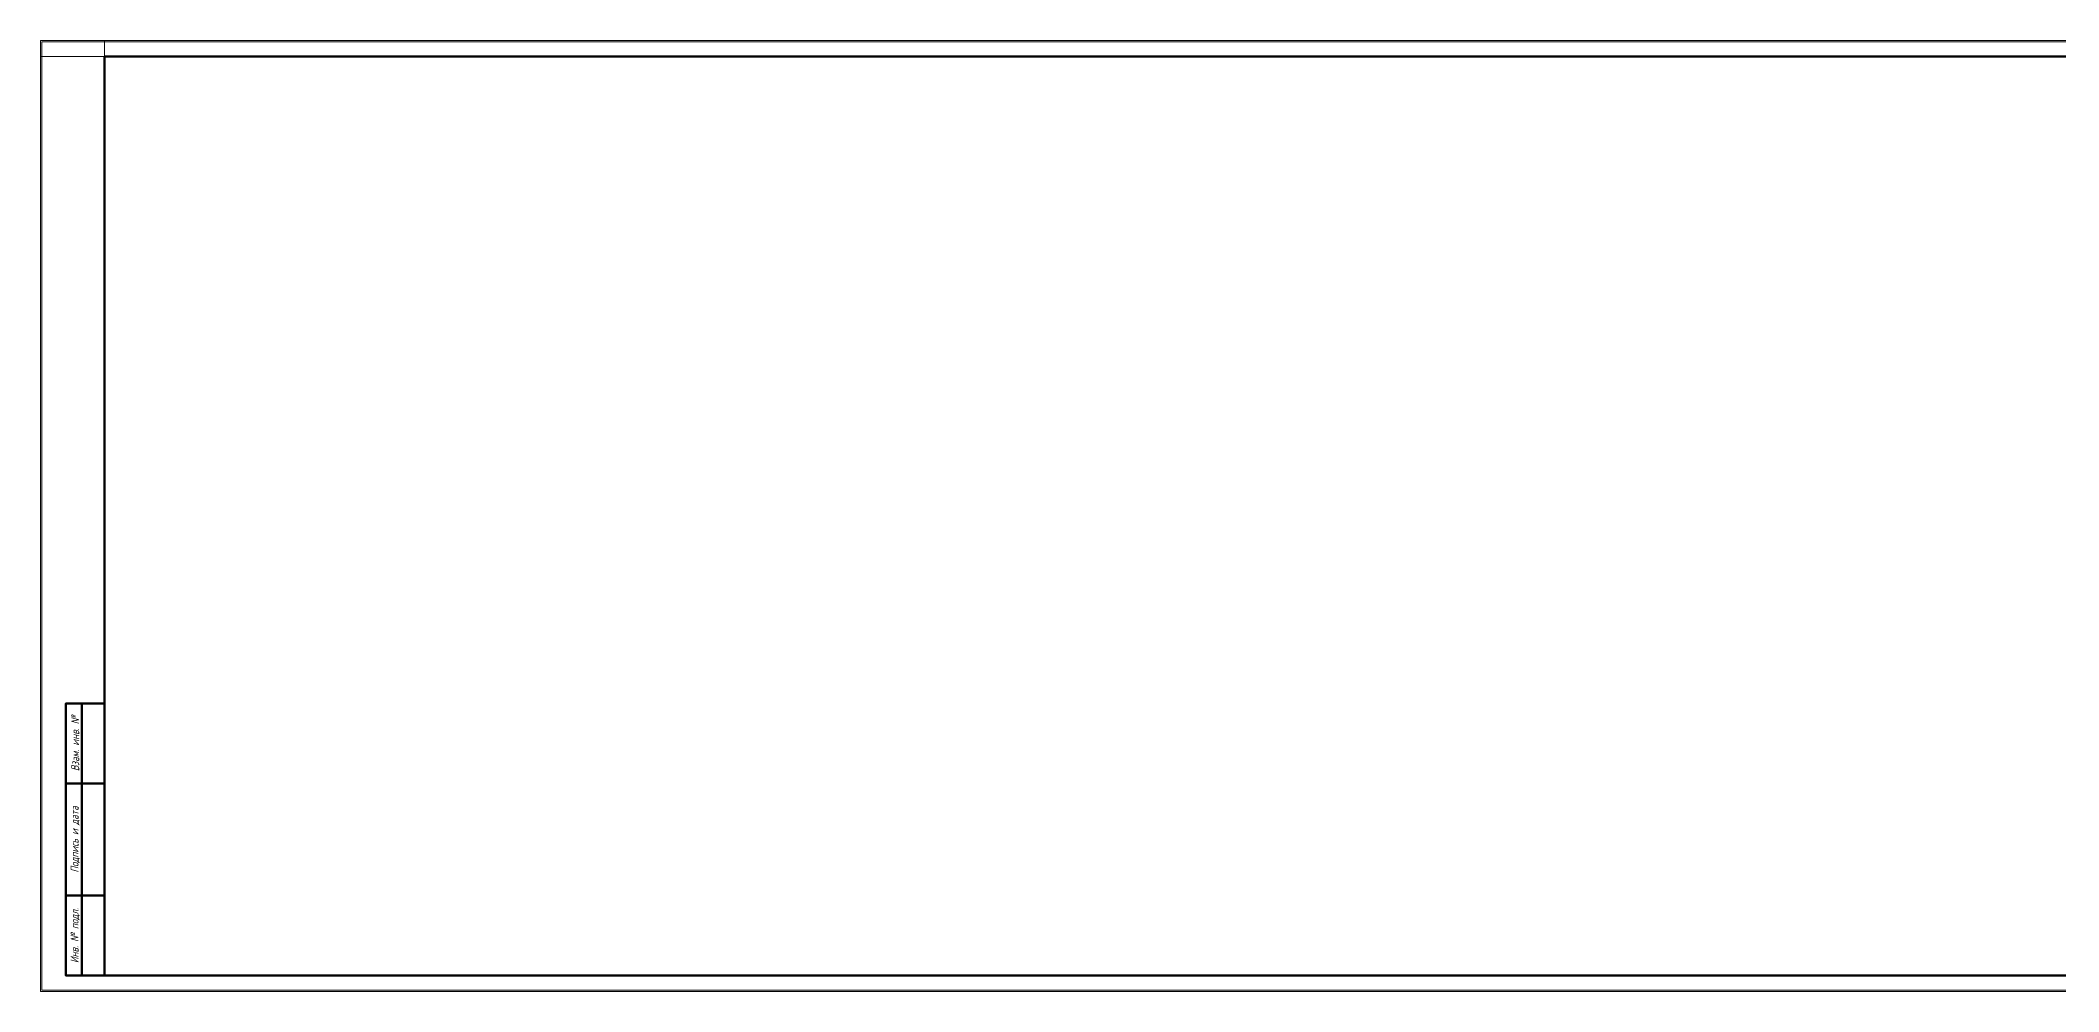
# Paper-space layout 'A4x6_(297x1261)' of a CAD drawing. Header units: millimetres. Extents: x 0 to 1261, y 0 to 297.
# Drawn here: x 0 to 630, y 0 to 297 of the extents above; entities that cross this region are included whole.
import ezdxf

# ---------------------------------------------------------------- set-up
doc = ezdxf.new("R2010")
doc.units = ezdxf.units.MM
doc.layers.get('0').update_dxf_attribs({"color": 250, "lineweight": 60})
doc.layers.get('Defpoints').update_dxf_attribs({"color": 170, "lineweight": 5})
doc.layers.add('Сплошная тонкая S_3', color=250, linetype='Continuous', lineweight=20)
doc.layers.add('Штамп_Текст', color=7, linetype='Continuous', lineweight=20)
doc.styles.add('ASKO 2_5', font='', dxfattribs={"oblique": 15, "height": 2.5})
doc.styles.get('ASKO 2_5').set_extended_font_data('GOST type A')

# ---------------------------------------------------------------- blocks, each defined once
blk = doc.blocks.new('*U44')
for p, q in [((-7, 0), (-7, 85)), ((0, 60), (-12, 60)), ((0, 25), (-12, 25))]:
    blk.add_line(p, q)
blk.add_lwpolyline([(0, 0), (-12, 0), (-12, 85), (0, 85)], close=True)
at = {"layer": 'Штамп_Текст', "char_height": 2.5, "attachment_point": 5, "rotation": 90, "style": 'ASKO 2_5'}
for s, insert, width in [('Взам. инв. №', (-9.12, 72.5), 25), ('Подпись и дата', (-9.12, 42.5), 35), ('Инв. № подл.', (-9.12, 12.5), 25)]:
    blk.add_mtext(s, dxfattribs=dict(at, insert=insert, width=width))

psp = doc.layouts.new('A4x6_(297x1261)')

# ---------------------------------------------------------------- linework, layer by layer
psp.add_lwpolyline([(20, 292), (1256, 292), (1256, 5), (20, 5)], close=True)
at = {"layer": 'Defpoints', "ltscale": 500}
psp.add_lwpolyline([(0, 297), (20, 297), (20, 292), (0, 292)], close=True, dxfattribs=at)
at = {"layer": 'Defpoints'}
psp.add_lwpolyline([(0, 0), (1261, 0), (1261, 297), (0, 297)], close=True, dxfattribs=at)
at = {"layer": 'Сплошная тонкая S_3'}
psp.add_lwpolyline([(0.5, 0.5), (1260.5, 0.5), (1260.5, 296.5), (0.5, 296.5)], close=True, dxfattribs=at)

# ---------------------------------------------------------------- block references
at = {"ltscale": 0.3}
psp.add_blockref('*U44', (20, 5), dxfattribs=at)

doc.saveas('drawing.dxf')
